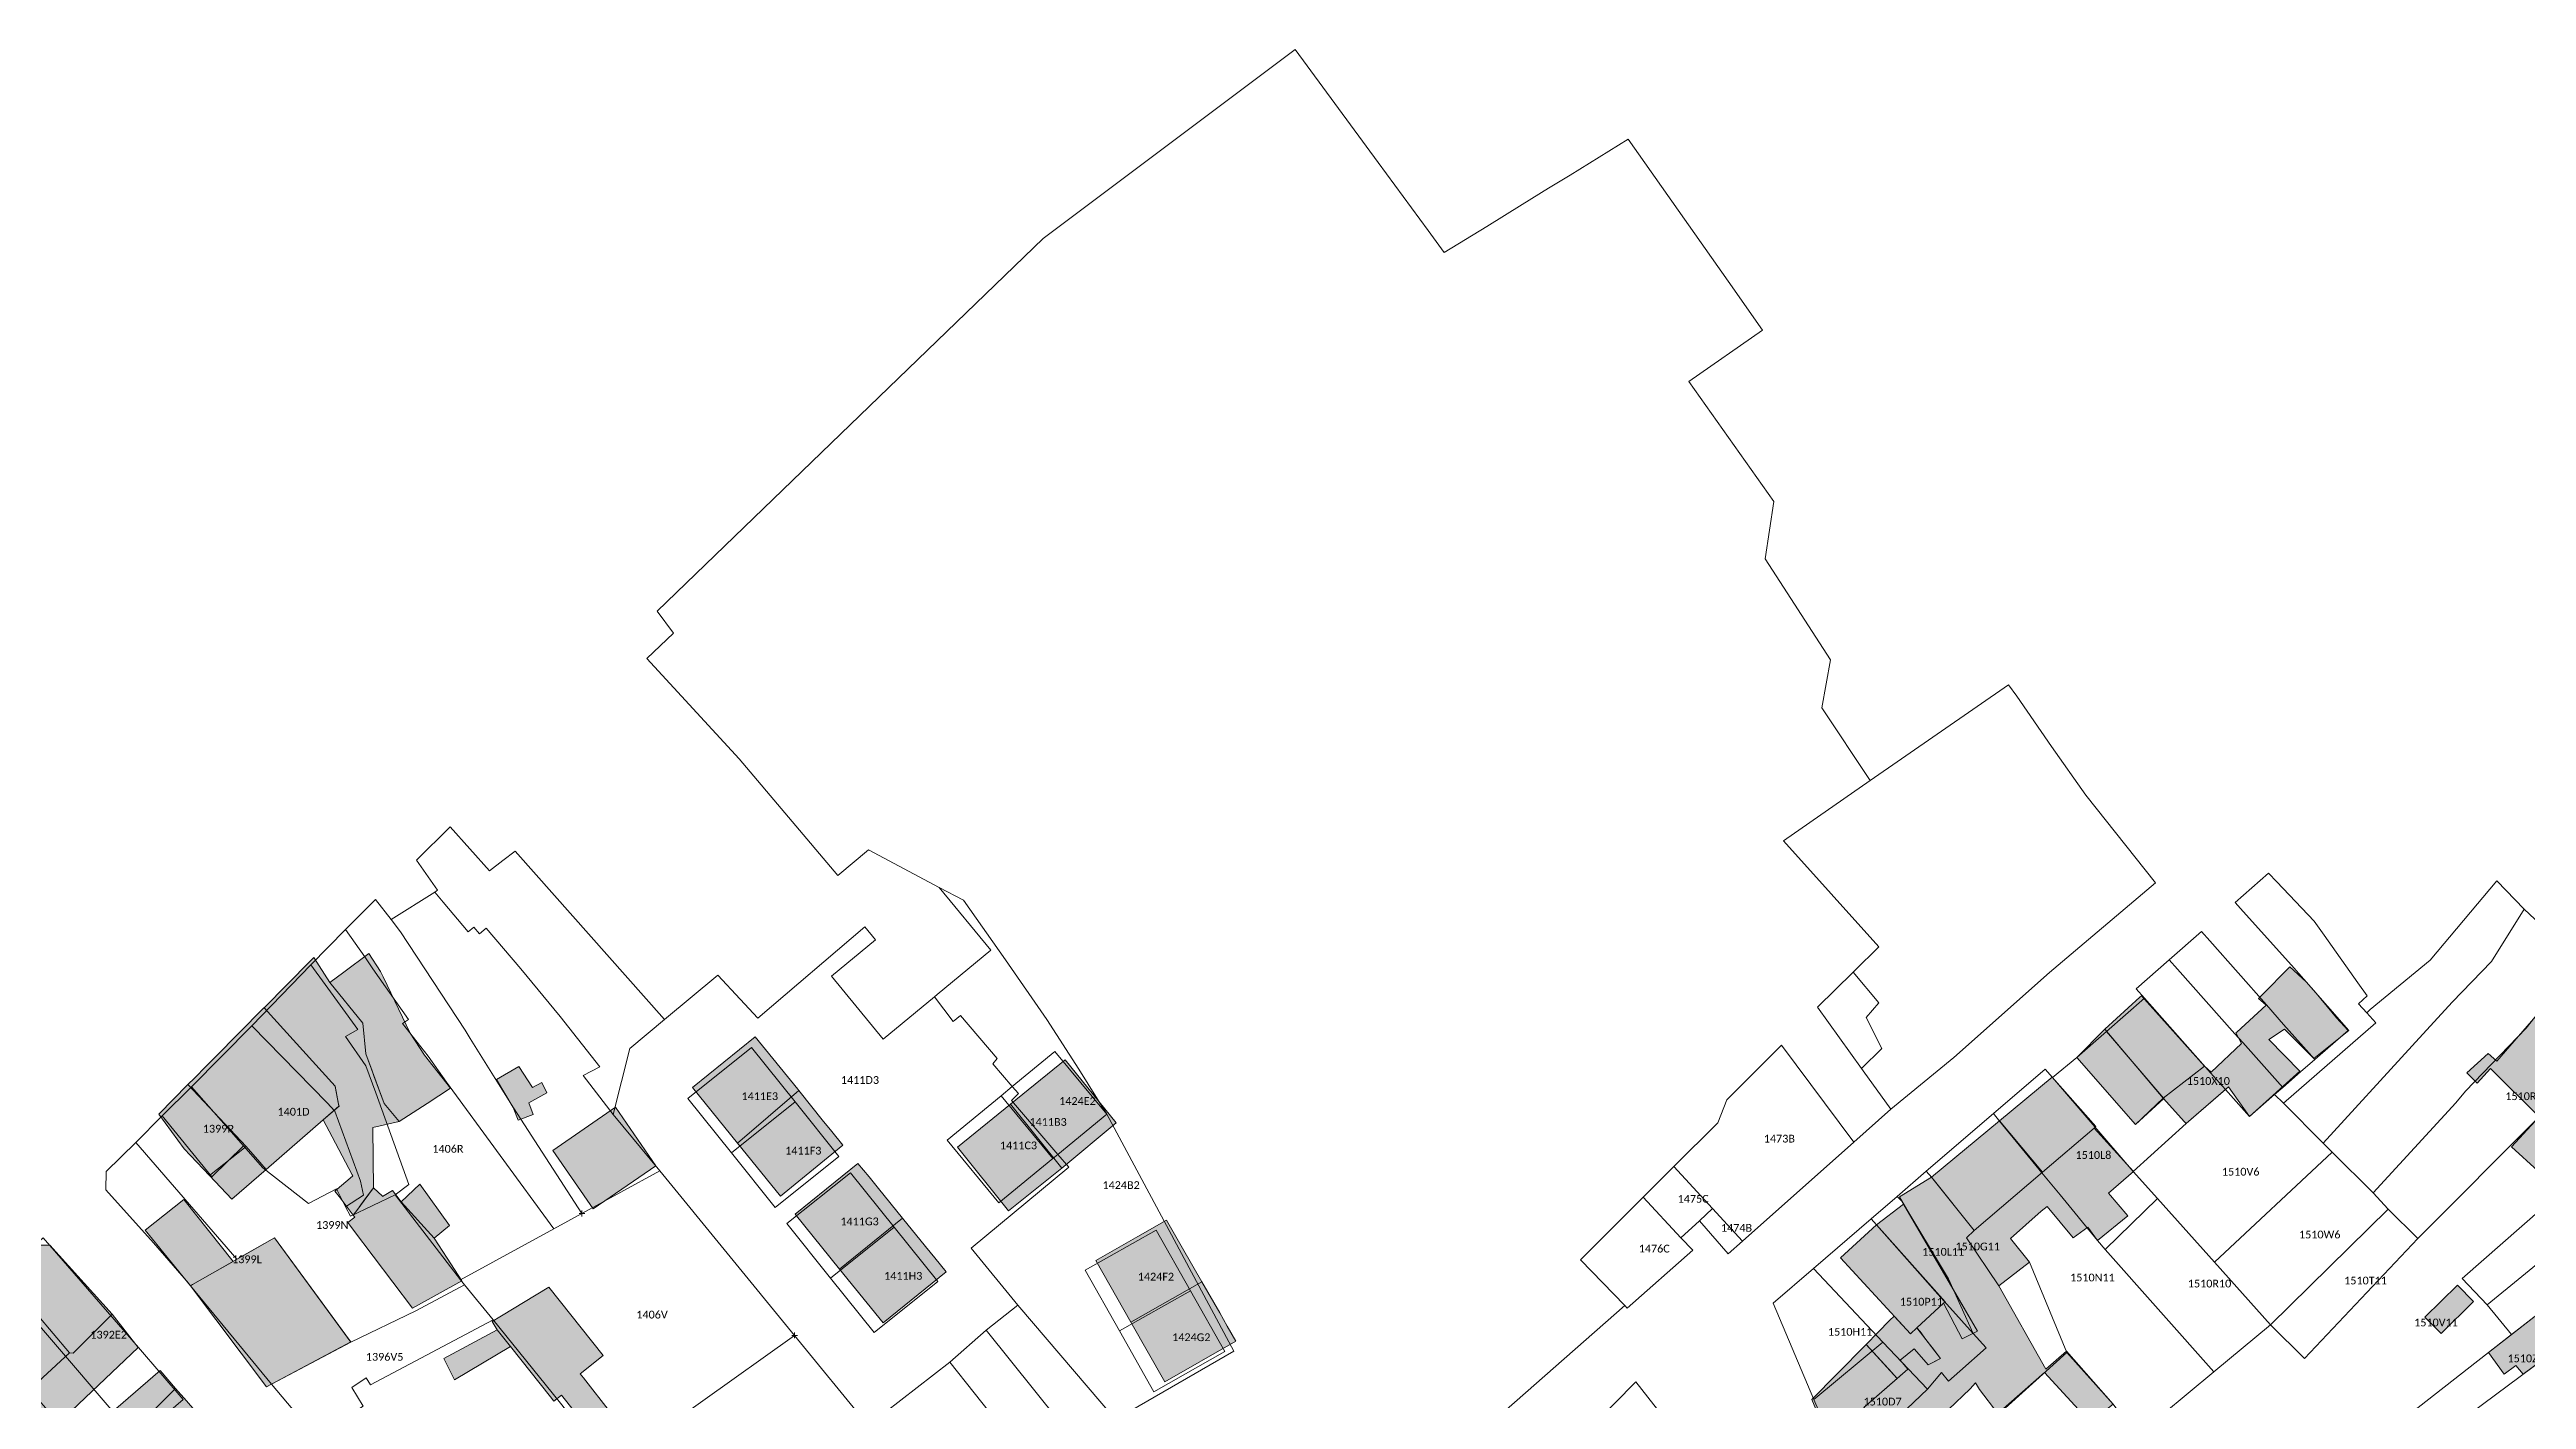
# Model space of a CAD drawing. Header units: metres. Extents: x 113120 to 240396, y 120329 to 242116.
# Drawn here: x 116539.4 to 116794.5, y 121905.8 to 122044.9 of the extents above; entities that cross this region are included whole.
import ezdxf

# ---------------------------------------------------------------- set-up
doc = ezdxf.new("R2010")
doc.units = ezdxf.units.M
doc.header["$LTSCALE"] = 3
doc.header["$PDMODE"] = 2
doc.header["$PDSIZE"] = 0.3
for name, color, linetype, lineweight in [('Bpn_CaPa', 78, 'Continuous', 0), ('Bpn_ReBu', 4, 'Continuous', 0), ('Bpt_CaNu', 7, 'Continuous', 0), ('Bpt_PrSt', 7, 'Continuous', 0), ('Hachure bâtiment', 11, 'Continuous', 0)]:
    doc.layers.add(name, color=color, linetype=linetype, lineweight=lineweight)
doc.styles.add('Legend', font='')
doc.styles.get('Legend').set_extended_font_data('Calibri')

msp = doc.modelspace()

# ---------------------------------------------------------------- hatches: boundary and pattern name
at = {"layer": 'Hachure bâtiment'}
h = msp.add_hatch(color=256, dxfattribs=at)
h.dxf.hatch_style = 1
h.paths.add_polyline_path([(116570.62, 121928.87), (116570.56, 121928.98), (116568.49, 121932.89), (116567.57, 121934.63), (116569.2, 121936.05), (116569.15, 121936.27), (116568.8, 121938.1), (116568.8, 121938.11), (116561.47, 121946.19), (116566.25, 121951.01), (116566.25, 121951.02), (116566.29, 121951.06), (116566.59, 121951.36), (116568.25, 121948.79), (116571.63, 121944.59), (116571.95, 121941.43), (116572.6, 121939.69), (116572.79, 121939.18), (116573.85, 121936.34), (116575.38, 121934.48), (116572.66, 121933.85), (116572.66, 121933.85), (116572.66, 121933.83), (116572.7, 121930.63), (116572.73, 121927.65), (116572.63, 121927.51), (116571.88, 121926.49), (116571.26, 121925.65), (116571.22, 121925.59), (116570.65, 121924.82), (116570.12, 121925.52), (116569.82, 121925.93), (116569.2, 121926.75), (116568.78, 121927.3), (116570.59, 121928.84)])
h = msp.add_hatch(color=256, dxfattribs=at)
h.dxf.hatch_style = 1
h.paths.add_polyline_path([(116575.38, 121934.48), (116573.85, 121936.34), (116571.95, 121941.43), (116571.63, 121944.59), (116568.25, 121948.79), (116568.25, 121948.79), (116569.68, 121949.86), (116572.27, 121951.79), (116573.46, 121949.94), (116573.73, 121949.37), (116576.53, 121943.57), (116578, 121941.32), (116580.69, 121937.89), (116578.27, 121936.34)])
h = msp.add_hatch(color=256, dxfattribs=at)
h.dxf.hatch_style = 1
h.paths.add_polyline_path([(116771.83, 121948.86), (116776.2, 121943.86), (116772.61, 121940.96), (116769.57, 121943.97), (116767.97, 121942.92), (116771.17, 121939.65), (116765.97, 121935), (116763.8, 121938.03), (116759.45, 121934.28), (116759.3, 121934.45), (116757.09, 121936.87), (116761.34, 121940.18), (116762.04, 121939.57), (116765.17, 121942.51), (116764.56, 121943.59), (116764.67, 121943.69), (116767.69, 121946.45), (116766.92, 121947.14), (116767.06, 121947.29), (116767.22, 121947.45), (116770.13, 121950.39)])
h = msp.add_hatch(color=256, dxfattribs=at)
h.dxf.hatch_style = 1
h.paths.add_polyline_path([(116761.34, 121940.18), (116757.09, 121936.87), (116751.08, 121943.97), (116754.69, 121947.28), (116754.84, 121947.42)])
h = msp.add_hatch(color=256, dxfattribs=at)
h.dxf.hatch_style = 1
h.paths.add_polyline_path([(116569.19, 121936.05), (116567.57, 121934.63), (116561.69, 121929.53), (116559.64, 121931.91), (116553.63, 121938.27), (116554.3, 121938.94), (116554.64, 121939.28), (116554.74, 121939.39), (116555.08, 121939.73), (116556.43, 121941.09), (116561.38, 121946.1), (116561.45, 121946.17), (116561.47, 121946.19), (116568.8, 121938.11), (116568.8, 121938.09), (116569.15, 121936.27)])
h = msp.add_hatch(color=256, dxfattribs=at)
h.dxf.hatch_style = 1
h.paths.add_polyline_path([(116800.8, 121940.94), (116798.89, 121938.08), (116804.15, 121933.34), (116803.62, 121932.42), (116806.71, 121928.97), (116808.17, 121930.21), (116810.6, 121926.9), (116809.42, 121925.83), (116811.81, 121922.53), (116811.94, 121922.35), (116807.17, 121918.03), (116806, 121919.65), (116803.45, 121917.45), (116804.55, 121916.15), (116794.17, 121908.43), (116793.4, 121909.32), (116792.2, 121908.43), (116790.6, 121910.68), (116804.52, 121921.52), (116803.68, 121922.8), (116806.63, 121925.63), (116805.2, 121927.48), (116802.44, 121925.27), (116801.45, 121926.48), (116799.6, 121925.32), (116798.4, 121926.92), (116792.97, 121931.85), (116795.83, 121934.97), (116790.8, 121939.92), (116789.43, 121938.43), (116788.37, 121939.48), (116790.55, 121941.48), (116791.45, 121940.68), (116795.92, 121945.84)])
h = msp.add_hatch(color=256, dxfattribs=at)
h.dxf.hatch_style = 1
h.paths.add_polyline_path([(116616.44, 121937.79), (116616.54, 121937.66), (116610.24, 121932.25), (116605.59, 121937.96), (116612.05, 121943.2)])
h = msp.add_hatch(color=256, dxfattribs=at)
h.dxf.hatch_style = 1
h.paths.add_polyline_path([(116757.09, 121936.87), (116754.23, 121934.17), (116748.2, 121941.08), (116751.08, 121943.97)])
h = msp.add_hatch(color=256, dxfattribs=at)
h.dxf.hatch_style = 1
h.paths.add_polyline_path([(116589.13, 121937.98), (116590.1, 121938.48), (116590.61, 121937.41), (116588.75, 121936.4), (116589.2, 121935.2), (116587.65, 121934.6), (116587.13, 121935.93), (116585.43, 121938.8), (116587.7, 121940.15)])
h = msp.add_hatch(color=256, dxfattribs=at)
h.dxf.hatch_style = 1
h.paths.add_polyline_path([(116649.25, 121934.33), (116643.64, 121929.66), (116638.35, 121936.25), (116644, 121940.84)])
h = msp.add_hatch(color=256, dxfattribs=at)
h.dxf.hatch_style = 1
h.paths.add_polyline_path([(116550.62, 121935.22), (116553.63, 121938.27), (116559.64, 121931.91), (116555.85, 121928.91), (116553.26, 121931.66)])
h = msp.add_hatch(color=256, dxfattribs=at)
h.dxf.hatch_style = 1
h.paths.add_polyline_path([(116616.68, 121937.49), (116618.97, 121934.66), (116619.95, 121933.44), (116621.1, 121932.02), (116614.68, 121926.79), (116610.24, 121932.25), (116616.54, 121937.66)])
h = msp.add_hatch(color=256, dxfattribs=at)
h.dxf.hatch_style = 1
h.paths.add_polyline_path([(116750.15, 121933.95), (116749.98, 121933.8), (116744.65, 121929.25), (116740.23, 121934.53), (116745.65, 121939.05)])
h = msp.add_hatch(color=256, dxfattribs=at)
h.dxf.hatch_style = 1
h.paths.add_polyline_path([(116591.21, 121931.49), (116597.66, 121935.94), (116601.83, 121929.91), (116595.37, 121925.46)])
h = msp.add_hatch(color=256, dxfattribs=at)
h.dxf.hatch_style = 1
h.paths.add_polyline_path([(116643.64, 121929.66), (116638.14, 121925.26), (116632.9, 121931.82), (116638.35, 121936.25)])
h = msp.add_hatch(color=256, dxfattribs=at)
h.dxf.hatch_style = 1
h.paths.add_polyline_path([(116744.65, 121929.25), (116737.62, 121923.25), (116733.22, 121928.73), (116740.23, 121934.53)])
h.paths.add_polyline_path([(116737.97, 121912.87), (116736.4, 121912.07), (116734.45, 121915.75), (116734.62, 121915.9), (116727.55, 121923.82), (116730.34, 121925.97)], flags=16)
h = msp.add_hatch(color=256, dxfattribs=at)
h.dxf.hatch_style = 1
h.paths.add_polyline_path([(116558.16, 121926.46), (116555.85, 121928.91), (116559.64, 121931.91), (116560.59, 121930.8), (116561.69, 121929.53)])
h = msp.add_hatch(color=256, dxfattribs=at)
h.dxf.hatch_style = 1
h.paths.add_polyline_path([(116737.97, 121912.87), (116736.4, 121912.07), (116734.45, 121915.75), (116734.62, 121915.9), (116727.55, 121923.82), (116730.34, 121925.97)], flags=16)
h.paths.add_polyline_path([(116729.37, 121914.42), (116731.05, 121912.6), (116731.05, 121912.6), (116731.73, 121913.23), (116732.04, 121912.83), (116732.65, 121912.03), (116733.29, 121911.18), (116734.15, 121910.05), (116733.86, 121909.91), (116733.63, 121909.8), (116732.87, 121909.42), (116732.18, 121910.21), (116731.45, 121911.07), (116730.01, 121909.9), (116730.77, 121908.97), (116729.68, 121908.01), (116728.82, 121908.95), (116728.75, 121909.02), (116728.04, 121909.81), (116726.5, 121911.5), (116727.71, 121912.73), (116728.94, 121913.99)], flags=16)
h.paths.add_polyline_path([(116754.02, 121929.32), (116751.45, 121927.1), (116753.45, 121924.77), (116750.32, 121922.22), (116749.32, 121923.6), (116747.82, 121922.5), (116745.15, 121925.72), (116744.52, 121925.25), (116741.35, 121922.42), (116743.32, 121919.97), (116740.15, 121917.55), (116745, 121908.95), (116747.12, 121910.82), (116751.95, 121905.37), (116748.33, 121902.45), (116747.32, 121903.85), (116748.35, 121904.82), (116744.87, 121908.6), (116740.04, 121904.38), (116738.17, 121906.87), (116737.75, 121907.55), (116737.22, 121906.92), (116734.97, 121904.8), (116737.79, 121902.03), (116736.5, 121900.32), (116740.27, 121896.2), (116739.02, 121895.2), (116740.62, 121893.27), (116746.25, 121897.17), (116747.73, 121894.73), (116745.25, 121893.25), (116746.45, 121891), (116742.52, 121888.7), (116741.22, 121888.12), (116740.95, 121887.99), (116740.72, 121887.89), (116739.86, 121889.83), (116739.69, 121890.13), (116737.4, 121893.5), (116737.28, 121893.69), (116737.16, 121893.85), (116734.5, 121897.26), (116733.98, 121896.8), (116733.92, 121896.97), (116733.71, 121897.6), (116734.89, 121898.44), (116729.94, 121904.11), (116728.27, 121902.53), (116726.27, 121905.02), (116730.77, 121908.97), (116730.01, 121909.9), (116731.45, 121911.07), (116732.87, 121909.42), (116734.15, 121910.05), (116731.73, 121913.23), (116734.45, 121915.75), (116736.4, 121912.07), (116737.97, 121912.87), (116729.92, 121926.7), (116733.22, 121928.73), (116737.62, 121923.25), (116744.65, 121929.25), (116749.98, 121933.8)])
h = msp.add_hatch(color=256, dxfattribs=at)
h.dxf.hatch_style = 1
h.paths.add_polyline_path([(116623.79, 121928.76), (116624.76, 121927.56), (116627.23, 121924.52), (116620.75, 121919.26), (116616.17, 121924.91), (116622.65, 121930.16)])
h = msp.add_hatch(color=256, dxfattribs=at)
h.dxf.hatch_style = 1
h.paths.add_polyline_path([(116574.69, 121927.36), (116575.59, 121926.21), (116579.01, 121922.44), (116580.34, 121920.38), (116581.84, 121918.06), (116576.78, 121915.25), (116570.68, 121923.29), (116570.3, 121923.79), (116570.1, 121924.06), (116570.82, 121924.61), (116570.65, 121924.82), (116570.87, 121925.11), (116570.92, 121925.18), (116572.73, 121927.65), (116573.66, 121926.77), (116573.66, 121926.76), (116573.67, 121926.76)])
h = msp.add_hatch(color=256, dxfattribs=at)
h.dxf.hatch_style = 1
h.paths.add_polyline_path([(116575.59, 121926.21), (116577.52, 121928.01), (116580.59, 121923.77), (116579.01, 121922.44)])
h = msp.add_hatch(color=256, dxfattribs=at)
h.dxf.hatch_style = 1
h.paths.add_polyline_path([(116558.28, 121920.06), (116556.17, 121918.84), (116554.09, 121917.67), (116553.9, 121917.56), (116549.23, 121923.27), (116553.2, 121926.43)])
h = msp.add_hatch(color=256, dxfattribs=at)
h.dxf.hatch_style = 1
h.paths.add_polyline_path([(116629.61, 121921.59), (116630.55, 121920.43), (116631.72, 121918.99), (116625.23, 121913.73), (116620.75, 121919.26), (116627.23, 121924.52)])
h = msp.add_hatch(color=256, dxfattribs=at)
h.dxf.hatch_style = 1
h.paths.add_polyline_path([(116655.4, 121922.61), (116656.08, 121921.42), (116658.06, 121917.96), (116650.77, 121913.81), (116647.15, 121920.16), (116651.48, 121922.62), (116654.43, 121924.3)])
h = msp.add_hatch(color=256, dxfattribs=at)
h.dxf.hatch_style = 1
h.paths.add_polyline_path([(116737.97, 121912.87), (116736.4, 121912.07), (116734.45, 121915.75), (116734.62, 121915.9), (116727.55, 121923.82), (116730.34, 121925.97)], flags=16)
h.paths.add_polyline_path([(116729.37, 121914.42), (116731.05, 121912.6), (116731.05, 121912.6), (116731.73, 121913.23), (116732.04, 121912.83), (116732.65, 121912.03), (116733.29, 121911.18), (116734.15, 121910.05), (116733.86, 121909.91), (116733.63, 121909.8), (116732.87, 121909.42), (116732.18, 121910.21), (116731.45, 121911.07), (116730.01, 121909.9), (116730.77, 121908.97), (116729.68, 121908.01), (116728.82, 121908.95), (116728.75, 121909.02), (116728.04, 121909.81), (116726.5, 121911.5), (116727.71, 121912.73), (116728.94, 121913.99)], flags=16)
h.paths.add_polyline_path([(116734.62, 121915.9), (116734.45, 121915.75), (116731.73, 121913.23), (116731.05, 121912.6), (116723.85, 121920.42), (116727.55, 121923.82)])
h = msp.add_hatch(color=256, dxfattribs=at)
h.dxf.hatch_style = 1
h.paths.add_polyline_path([(116545.82, 121914.62), (116541.81, 121910.6), (116541.42, 121910.65), (116534.69, 121918.6), (116534.55, 121918.76), (116534.46, 121918.91), (116537.93, 121921.74), (116539.4, 121921.75)])
h = msp.add_hatch(color=256, dxfattribs=at)
h.dxf.hatch_style = 1
h.paths.add_polyline_path([(116566.71, 121916.82), (116569.9, 121912.45), (116570.4, 121911.78), (116561.72, 121907.15), (116553.9, 121917.56), (116554.09, 121917.67), (116556.17, 121918.84), (116562.55, 121922.5)])
h = msp.add_hatch(color=256, dxfattribs=at)
h.dxf.hatch_style = 1
h.paths.add_polyline_path([(116534.69, 121918.6), (116541.42, 121910.65), (116537.31, 121906.83), (116530.2, 121914.92), (116534.55, 121918.76)])
h = msp.add_hatch(color=256, dxfattribs=at)
h.dxf.hatch_style = 1
h.paths.add_polyline_path([(116584.97, 121913.86), (116585.75, 121914.34), (116586.09, 121914.55), (116588.21, 121915.83), (116590.82, 121917.42), (116596.4, 121910.36), (116594.02, 121908.48), (116594.36, 121908.05), (116597.16, 121904.5), (116594.93, 121902.73), (116592.12, 121906.29), (116591.33, 121905.67), (116590.99, 121906.1), (116586.87, 121911.31), (116585.47, 121913.01)])
h = msp.add_hatch(color=256, dxfattribs=at)
h.dxf.hatch_style = 1
h.paths.add_polyline_path([(116659.91, 121914.75), (116660.69, 121913.39), (116661.58, 121911.86), (116654.27, 121907.65), (116650.77, 121913.81), (116658.06, 121917.96)])
h = msp.add_hatch(color=256, dxfattribs=at)
h.dxf.hatch_style = 1
h.paths.add_polyline_path([(116789.05, 121915.93), (116785.72, 121912.63), (116784.05, 121914.32), (116787.4, 121917.6)])
h = msp.add_hatch(color=256, dxfattribs=at)
h.dxf.hatch_style = 1
h.paths.add_polyline_path([(116548.52, 121911.18), (116544.42, 121907.3), (116540.25, 121903.37), (116539.85, 121903.82), (116535.1, 121899.5), (116536.75, 121897.2), (116534.2, 121895), (116529.68, 121900.32), (116531.82, 121902.3), (116531.97, 121902.43), (116532.62, 121902.42), (116537.31, 121906.83), (116541.42, 121910.65), (116541.81, 121910.6), (116545.82, 121914.62)])
h = msp.add_hatch(color=256, dxfattribs=at)
h.dxf.hatch_style = 1
h.paths.add_polyline_path([(116729.37, 121914.42), (116731.05, 121912.6), (116731.05, 121912.6), (116731.73, 121913.23), (116732.04, 121912.83), (116732.65, 121912.03), (116733.29, 121911.18), (116734.15, 121910.05), (116733.86, 121909.91), (116733.63, 121909.8), (116732.87, 121909.42), (116732.18, 121910.21), (116731.45, 121911.07), (116730.01, 121909.9), (116730.77, 121908.97), (116729.68, 121908.01), (116728.82, 121908.95), (116728.75, 121909.02), (116728.04, 121909.81), (116726.5, 121911.5), (116727.71, 121912.73), (116728.94, 121913.99)], flags=16)
h.paths.add_polyline_path([(116722.57, 121901.77), (116720.91, 121905.85), (116723.5, 121908.47), (116726.5, 121911.5), (116729.68, 121908.01), (116726.27, 121905.02), (116728.27, 121902.53), (116724.05, 121898.55), (116723.93, 121898.43), (116723.49, 121899.51)])
h = msp.add_hatch(color=256, dxfattribs=at)
h.dxf.hatch_style = 1
h.paths.add_polyline_path([(116586.87, 121911.31), (116581.1, 121907.87), (116579.98, 121910.07), (116585.47, 121913.01)])
h = msp.add_hatch(color=256, dxfattribs=at)
h.dxf.hatch_style = 1
h.paths.add_polyline_path([(116546.22, 121904.88), (116550.76, 121908.82), (116552.36, 121906.98), (116548.06, 121902.71)])
h = msp.add_hatch(color=256, dxfattribs=at)
h.dxf.hatch_style = 1
h.paths.add_polyline_path([(116561.5, 121896.44), (116561.51, 121896.43), (116556.85, 121892.35), (116554.83, 121894.73), (116553.62, 121896.16), (116548.06, 121902.71), (116552.36, 121906.98), (116553.48, 121905.69)])

# ---------------------------------------------------------------- linework, layer by layer
at = {"layer": 'Bpn_CaPa'}
for points in [[(116649.18, 121903.79), (116661.35, 121910.83), (116648.27, 121935.22), (116645.39, 121939.88), (116642.09, 121944.97), (116637.84, 121951.11), (116633.51, 121957.26), (116631.01, 121958.59), (116623.73, 121962.46), (116620.57, 121959.83), (116610.42, 121971.85), (116600.9, 121982.18), (116603.63, 121984.78), (116601.96, 121987.04), (116641.73, 122025.43), (116667.68, 122044.9), (116667.68, 122044.9), (116676.22, 122033.27), (116681.37, 122026.25), (116683.03, 122023.99), (116687.41, 122026.68), (116691.07, 122028.93), (116693.79, 122030.61), (116696, 122031.97), (116701.99, 122035.66), (116712.27, 122021.05), (116715.83, 122015.98), (116708.23, 122010.7), (116716.98, 121998.35), (116716.08, 121992.45), (116722.83, 121982.03), (116721.93, 121977.1), (116726.91, 121969.59), (116717.98, 121963.4), (116727.8, 121952.46), (116725.3, 121949.99), (116725.17, 121949.86), (116721.49, 121946.24), (116726.02, 121939.92), (116726.18, 121939.7), (116729.03, 121935.73), (116725.22, 121932.36), (116717.79, 121942.33), (116712.16, 121936.69), (116711.21, 121934.33), (116706.68, 121929.83), (116703.51, 121926.67), (116697.08, 121920.23), (116701.64, 121915.53), (116665.55, 121883.79)], [(116724.2, 121898.69), (116732.81, 121906.9), (116732.81, 121906.9), (116734.26, 121908.6), (116734.96, 121907.71), (116736.15, 121908.77), (116738.84, 121911.17), (116737.53, 121912.64), (116734.99, 121918.26), (116730.18, 121926.25), (116729.7, 121926.76), (116732.69, 121929.34), (116733.27, 121928.72), (116737.62, 121923.25), (116736.83, 121922.48), (116740.15, 121917.55), (116743.32, 121919.97), (116747.18, 121910.69), (116740.1, 121904.3)]]:
    msp.add_lwpolyline(points, dxfattribs=at)
for points in [[(116729.03, 121935.73), (116726.18, 121939.7), (116726.02, 121939.92), (116728.1, 121942.01), (116726.48, 121945.2), (116727.79, 121946.69), (116725.17, 121949.86), (116725.3, 121949.99), (116727.8, 121952.46), (116717.98, 121963.4), (116726.91, 121969.59), (116741.14, 121979.47), (116742.03, 121978.28), (116745.57, 121973.12), (116749.13, 121968.08), (116756.28, 121959.05), (116745.37, 121949.83), (116735.52, 121941.06), (116729.03, 121935.73)], [(116587.35, 121962.33), (116602.72, 121944.98), (116599.15, 121942), (116597.44, 121935.2), (116594.34, 121939.22), (116596.05, 121940.1), (116591.96, 121945.28), (116587.92, 121950.2), (116584.36, 121954.38), (116583.67, 121953.8), (116583.09, 121954.49), (116582.5, 121954.01), (116579.93, 121957.06), (116579.06, 121958.1), (116579.35, 121958.29), (116577.18, 121961.39), (116580.63, 121964.84), (116584.68, 121960.31), (116586.07, 121961.36), (116587.35, 121962.33)], [(116767.94, 121960.06), (116768.8, 121959.16), (116772.64, 121955.1), (116773.66, 121953.67), (116777.15, 121948.75), (116778.1, 121947.42), (116777.21, 121946.6), (116778.05, 121945.68), (116779, 121944.65), (116769.47, 121936.36), (116768.56, 121937.26), (116769.4, 121937.99), (116771.23, 121939.58), (116772.7, 121940.86), (116774.06, 121942.04), (116776.13, 121943.84), (116774.95, 121945.15), (116772.85, 121947.7), (116770.32, 121950.58), (116765.33, 121956.11), (116764.49, 121957.05), (116767.94, 121960.06)], [(116574.55, 121955.28), (116575.53, 121954.01), (116582.19, 121943.89), (116582.71, 121943.04), (116587.17, 121935.87), (116594.22, 121924.99), (116591.33, 121923.41), (116580.28, 121938.52), (116578.36, 121941.2), (116575.74, 121944.56), (116576.34, 121944.97), (116572.69, 121950.2), (116571.84, 121951.44), (116569.87, 121954.26), (116572.96, 121957.34), (116574.55, 121955.28)], [(116574.55, 121955.28), (116579.06, 121958.1), (116579.93, 121957.06), (116582.5, 121954.01), (116583.09, 121954.49), (116583.67, 121953.8), (116584.36, 121954.38), (116587.92, 121950.2), (116591.96, 121945.28), (116596.05, 121940.1), (116594.34, 121939.22), (116597.44, 121935.2), (116602.25, 121929.38), (116594.22, 121924.99), (116587.17, 121935.87), (116582.71, 121943.04), (116582.19, 121943.89), (116575.53, 121954.01), (116574.55, 121955.28)], [(116638.54, 121938.08), (116636.55, 121940.4), (116637, 121940.97), (116633.21, 121945.4), (116632.45, 121944.77), (116630.52, 121947.32), (116630.8, 121947.54), (116636.34, 121952.12), (116631.01, 121958.59), (116633.51, 121957.26), (116637.84, 121951.11), (116642.09, 121944.97), (116645.39, 121939.88), (116648.27, 121935.22), (116642.94, 121941.7), (116638.54, 121938.08)], [(116773.55, 121932.25), (116769.47, 121936.36), (116779, 121944.65), (116778.05, 121945.68), (116778.4, 121946.02), (116784.59, 121951.08), (116791.45, 121959.26), (116794.28, 121956.36), (116790.9, 121950.97), (116786.85, 121946.75), (116782.74, 121942.26), (116773.55, 121932.25)], [(116773.55, 121932.25), (116782.74, 121942.26), (116786.85, 121946.75), (116790.9, 121950.97), (116794.28, 121956.36), (116800.23, 121950.74), (116795.89, 121945.88), (116794.46, 121944.1), (116788.24, 121937.61), (116787.23, 121936.39), (116778.72, 121927.11), (116774.48, 121931.31), (116773.55, 121932.25)], [(116574.97, 121926.93), (116576.37, 121928), (116572.97, 121937.41), (116571.95, 121940.21), (116569.87, 121943.23), (116571.12, 121943.94), (116567.76, 121948.6), (116566.3, 121950.62), (116569.87, 121954.26), (116571.84, 121951.44), (116572.69, 121950.2), (116576.34, 121944.97), (116575.74, 121944.56), (116578.36, 121941.2), (116580.28, 121938.52), (116591.33, 121923.41), (116581.72, 121918.15), (116574.97, 121926.93)], [(116597.44, 121935.2), (116599.15, 121942), (116602.72, 121944.98), (116608.22, 121949.55), (116610.52, 121947.07), (116612.32, 121945.11), (116623.37, 121954.52), (116624.46, 121953.19), (116619.91, 121949.45), (116625.25, 121942.97), (116630.52, 121947.32), (116632.45, 121944.77), (116633.21, 121945.4), (116637, 121940.97), (116636.55, 121940.4), (116638.54, 121938.08), (116637.39, 121937.13), (116631.83, 121932.56), (116637.16, 121926.08), (116642.71, 121930.65), (116643.23, 121931.07), (116644.35, 121929.77), (116634.32, 121921.43), (116639.13, 121915.54), (116635.85, 121912.97), (116632.1, 121909.67), (116623.7, 121903.17), (116616.12, 121912.44), (116602.25, 121929.38), (116597.44, 121935.2)], [(116772.7, 121940.86), (116771.23, 121939.58), (116769.4, 121937.99), (116765.29, 121942.61), (116764.48, 121943.52), (116758.57, 121950.17), (116757.72, 121951.13), (116761.03, 121954.03), (116761.88, 121953.07), (116767.72, 121946.48), (116769.48, 121944.48), (116772.7, 121940.86)], [(116574.97, 121926.93), (116570.37, 121924.72), (116569.87, 121925.68), (116571.7, 121926.88), (116571.39, 121928.31), (116568.77, 121935.55), (116567.97, 121936.38), (116560.2, 121944.33), (116566.3, 121950.62), (116567.76, 121948.6), (116571.12, 121943.94), (116569.87, 121943.23), (116571.95, 121940.21), (116572.97, 121937.41), (116576.37, 121928), (116574.97, 121926.93)], [(116755.15, 121947.17), (116754.29, 121948.14), (116757.72, 121951.13), (116758.57, 121950.17), (116764.48, 121943.52), (116765.29, 121942.61), (116769.4, 121937.99), (116768.56, 121937.26), (116765.97, 121935), (116763.51, 121937.78), (116761.96, 121939.5), (116755.15, 121947.17)], [(116805.93, 121945.36), (116795.81, 121934.94), (116783.32, 121922.43), (116780.27, 121925.43), (116778.72, 121927.11), (116787.23, 121936.39), (116788.24, 121937.61), (116794.46, 121944.1), (116795.89, 121945.88), (116800.23, 121950.74), (116805.93, 121945.36)], [(116755.15, 121947.17), (116761.96, 121939.5), (116763.51, 121937.78), (116759.45, 121934.28), (116754.01, 121929.31), (116745.69, 121939), (116748.2, 121941.08), (116754.23, 121934.17), (116757.14, 121936.83), (116751.26, 121943.76), (116755.15, 121947.17)], [(116762.3, 121908.67), (116768.15, 121913.53), (116771.66, 121910.05), (116783.32, 121922.43), (116795.81, 121934.94), (116805.93, 121945.36), (116811.51, 121940.09), (116803.85, 121932.16), (116801.94, 121930.54), (116801.15, 121929.86), (116800.16, 121929.09), (116787.87, 121918.31), (116790.45, 121915.6), (116792.97, 121912.53), (116763.35, 121889.36), (116761.52, 121892.37), (116755.2, 121900.95), (116754.37, 121902.08), (116762.3, 121908.67)], [(116559.37, 121931.95), (116554.01, 121938.03), (116560.2, 121944.33), (116567.97, 121936.38), (116568.77, 121935.55), (116571.39, 121928.31), (116571.7, 121926.88), (116569.87, 121925.68), (116568.92, 121927.55), (116566.04, 121926.04), (116561.35, 121929.7), (116559.37, 121931.95)], [(116616.17, 121936.49), (116611.68, 121942.09), (116605.13, 121936.85), (116609.63, 121931.24), (116614.13, 121925.63), (116620.67, 121930.88), (116616.17, 121936.49)], [(116616.17, 121936.49), (116609.63, 121931.24), (116605.13, 121936.85), (116611.68, 121942.09), (116616.17, 121936.49)], [(116710.66, 121925.51), (116706.68, 121929.83), (116711.21, 121934.33), (116712.16, 121936.69), (116717.79, 121942.33), (116725.22, 121932.36), (116713.75, 121922.15), (116710.66, 121925.51)], [(116751.26, 121943.76), (116757.14, 121936.83), (116754.23, 121934.17), (116748.2, 121941.08), (116751.26, 121943.76)], [(116643.23, 121931.07), (116638.47, 121936.62), (116639.17, 121937.35), (116638.54, 121938.08), (116642.94, 121941.7), (116648.27, 121935.22), (116643.23, 121931.07)], [(116756.51, 121926.53), (116751.1, 121921.3), (116750.31, 121922.2), (116746.47, 121926.92), (116744.6, 121929.19), (116740.23, 121934.52), (116739.6, 121935.29), (116744.94, 121939.85), (116745.69, 121939), (116754.01, 121929.31), (116756.51, 121926.53)], [(116811.51, 121940.09), (116814.84, 121935.86), (116805.07, 121927.55), (116804.73, 121927.26), (116790.45, 121915.6), (116787.87, 121918.31), (116800.16, 121929.09), (116801.15, 121929.86), (116801.94, 121930.54), (116803.85, 121932.16), (116811.51, 121940.09)], [(116559.37, 121931.95), (116556.11, 121928.76), (116550.97, 121935.05), (116554.01, 121938.03), (116559.37, 121931.95)], [(116637.39, 121937.13), (116642.71, 121930.65), (116637.16, 121926.08), (116631.83, 121932.56), (116637.39, 121937.13)], [(116643.23, 121931.07), (116642.71, 121930.65), (116637.39, 121937.13), (116638.54, 121938.08), (116639.17, 121937.35), (116638.47, 121936.62), (116643.23, 121931.07)], [(116756.51, 121926.53), (116754.01, 121929.31), (116759.45, 121934.28), (116763.51, 121937.78), (116765.97, 121935), (116768.56, 121937.26), (116769.47, 121936.36), (116773.55, 121932.25), (116774.48, 121931.31), (116762.37, 121919.99), (116756.51, 121926.53)], [(116574.97, 121926.93), (116581.72, 121918.15), (116582.11, 121917.66), (116577.1, 121914.97), (116570.42, 121911.74), (116562.55, 121922.5), (116558.68, 121920.28), (116548.27, 121932.32), (116550.97, 121935.05), (116556.11, 121928.76), (116559.37, 121931.95), (116561.35, 121929.7), (116566.04, 121926.04), (116568.92, 121927.55), (116569.87, 121925.68), (116570.37, 121924.72), (116574.97, 121926.93)], [(116616.17, 121936.49), (116620.67, 121930.88), (116614.13, 121925.63), (116609.63, 121931.24), (116616.17, 121936.49)], [(116643.23, 121931.07), (116648.27, 121935.22), (116661.35, 121910.83), (116649.18, 121903.79), (116639.13, 121915.54), (116634.32, 121921.43), (116644.35, 121929.77), (116643.23, 121931.07)], [(116762.3, 121908.67), (116754.37, 121902.08), (116751.95, 121905.37), (116747.18, 121910.69), (116743.32, 121919.97), (116740.15, 121917.55), (116736.83, 121922.48), (116737.62, 121923.25), (116733.27, 121928.72), (116732.69, 121929.34), (116739.6, 121935.29), (116740.23, 121934.52), (116744.6, 121929.19), (116746.47, 121926.92), (116750.31, 121922.2), (116751.1, 121921.3), (116762.3, 121908.67)], [(116817.42, 121932.6), (116806.53, 121923.34), (116804.52, 121921.52), (116794.04, 121913.36), (116792.97, 121912.53), (116790.45, 121915.6), (116804.73, 121927.26), (116805.07, 121927.55), (116814.84, 121935.86), (116817.42, 121932.6)], [(116548.27, 121932.32), (116558.68, 121920.28), (116562.55, 121922.5), (116570.42, 121911.74), (116562.25, 121907.43), (116553.91, 121917.55), (116553.68, 121917.81), (116550.07, 121921.97), (116545.17, 121927.45), (116545.22, 121929.32), (116548.27, 121932.32)], [(116817.42, 121932.6), (116820.32, 121928.93), (116811.98, 121922.31), (116807.17, 121918.03), (116804.55, 121916.15), (116796.52, 121910.18), (116764.96, 121886.72), (116763.35, 121889.36), (116792.97, 121912.53), (116794.04, 121913.36), (116804.52, 121921.52), (116806.53, 121923.34), (116817.42, 121932.6)], [(116585.06, 121914.03), (116582.11, 121917.66), (116581.72, 121918.15), (116591.33, 121923.41), (116594.22, 121924.99), (116602.25, 121929.38), (116616.12, 121912.44), (116597.22, 121898.97), (116595.94, 121900.54), (116594.52, 121902.31), (116591.87, 121905.62), (116585.06, 121914.03)], [(116710.66, 121925.51), (116709.33, 121924.24), (116707.4, 121922.48), (116703.51, 121926.67), (116706.68, 121929.83), (116710.66, 121925.51)], [(116780.27, 121925.43), (116768.15, 121913.53), (116762.37, 121919.99), (116774.48, 121931.31), (116778.72, 121927.11), (116780.27, 121925.43)], [(116619.82, 121918.34), (116624.32, 121912.73), (116630.86, 121917.98), (116626.36, 121923.59), (116621.87, 121929.2), (116615.32, 121923.95), (116619.82, 121918.34)], [(116619.82, 121918.34), (116615.32, 121923.95), (116621.87, 121929.2), (116626.36, 121923.59), (116619.82, 121918.34)], [(116729.7, 121926.76), (116730.18, 121926.25), (116734.99, 121918.26), (116737.53, 121912.64), (116733.59, 121917.01), (116727.55, 121923.82), (116727, 121924.43), (116729.7, 121926.76)], [(116820.32, 121928.93), (116823.24, 121925.22), (116812.51, 121916.9), (116811.26, 121915.96), (116809.51, 121914.65), (116808.71, 121914.06), (116805.38, 121911.6), (116766.93, 121883.47), (116764.96, 121886.72), (116796.52, 121910.18), (116804.55, 121916.15), (116807.17, 121918.03), (116811.98, 121922.31), (116820.32, 121928.93)], [(116701.64, 121915.53), (116697.08, 121920.23), (116703.51, 121926.67), (116707.4, 121922.48), (116708.63, 121921.23), (116701.89, 121915.26), (116701.64, 121915.53)], [(116710.66, 121925.51), (116713.75, 121922.15), (116712.28, 121920.84), (116709.33, 121924.24), (116710.66, 121925.51)], [(116732.81, 121906.9), (116728.2, 121911.74), (116721.08, 121919.33), (116727, 121924.43), (116727.55, 121923.82), (116733.59, 121917.01), (116737.53, 121912.64), (116738.84, 121911.17), (116736.15, 121908.77), (116734.96, 121907.71), (116734.26, 121908.6), (116732.81, 121906.9)], [(116762.3, 121908.67), (116751.1, 121921.3), (116756.51, 121926.53), (116762.37, 121919.99), (116768.15, 121913.53), (116762.3, 121908.67)], [(116780.27, 121925.43), (116783.32, 121922.43), (116771.66, 121910.05), (116768.15, 121913.53), (116780.27, 121925.43)], [(116553.15, 121905.82), (116548.38, 121901.72), (116541.01, 121910.31), (116534.02, 121918.45), (116538.73, 121922.48), (116548.54, 121911.19), (116553.15, 121905.82)], [(116619.82, 121918.34), (116626.36, 121923.59), (116630.86, 121917.98), (116624.32, 121912.73), (116619.82, 121918.34)], [(116649.59, 121912.9), (116653.12, 121906.64), (116660.43, 121910.77), (116656.89, 121917.03), (116653.35, 121923.29), (116646.05, 121919.16), (116649.59, 121912.9)], [(116649.59, 121912.9), (116646.05, 121919.16), (116653.35, 121923.29), (116656.89, 121917.03), (116649.59, 121912.9)], [(116721.08, 121919.33), (116728.2, 121911.74), (116721.12, 121905.85), (116716.93, 121915.75), (116721.08, 121919.33)], [(116530.06, 121915.09), (116534.02, 121918.45), (116541.01, 121910.31), (116548.38, 121901.72), (116556.98, 121892.11), (116559.65, 121889.13), (116555.9, 121885.76), (116539.93, 121903.89), (116537.33, 121906.83), (116530.06, 121915.09)], [(116585.06, 121914.03), (116572.45, 121907.34), (116572, 121908.08), (116570.51, 121907.07), (116571.68, 121905.15), (116566.79, 121901.99), (116562.25, 121907.43), (116570.42, 121911.74), (116577.1, 121914.97), (116582.11, 121917.66), (116585.06, 121914.03)], [(116649.59, 121912.9), (116656.89, 121917.03), (116660.43, 121910.77), (116653.12, 121906.64), (116649.59, 121912.9)], [(116577.76, 121889.22), (116569.54, 121898.6), (116566.79, 121901.99), (116571.68, 121905.15), (116570.51, 121907.07), (116572, 121908.08), (116572.45, 121907.34), (116585.06, 121914.03), (116591.87, 121905.62), (116594.52, 121902.31), (116592.36, 121900.63), (116591.54, 121899.99), (116587.09, 121896.51), (116585.28, 121895.09), (116584.29, 121894.32), (116577.76, 121889.22)], [(116661.8, 121880.83), (116650.93, 121894.17), (116650.77, 121894.4), (116635.85, 121912.97), (116639.13, 121915.54), (116649.18, 121903.79), (116654.61, 121897.21), (116665.55, 121883.79), (116661.8, 121880.83)], [(116623.7, 121903.17), (116615.1, 121897.23), (116610.26, 121893.84), (116604.65, 121889.83), (116600.05, 121895.52), (116596.87, 121892.92), (116584.39, 121881.66), (116581.39, 121885.08), (116588.02, 121890.57), (116590.29, 121892.64), (116592.31, 121894.49), (116597.22, 121898.97), (116616.12, 121912.44), (116623.7, 121903.17)], [(116661.8, 121880.83), (116657.79, 121877.7), (116648.7, 121889.6), (116647.39, 121891.44), (116639.63, 121900.22), (116632.1, 121909.67), (116635.85, 121912.97), (116650.77, 121894.4), (116650.93, 121894.17), (116661.8, 121880.83)], [(116732.81, 121906.9), (116724.2, 121898.69), (116721.12, 121905.85), (116728.2, 121911.74), (116732.81, 121906.9)], [(116623.7, 121903.17), (116632.1, 121909.67), (116639.63, 121900.22), (116636.15, 121897.45), (116636.62, 121896.87), (116630, 121892.15), (116637.55, 121881.2), (116640.5, 121877.56), (116646.91, 121869.35), (116640.07, 121864.27), (116633.9, 121872.51), (116628.43, 121879.74), (116624.35, 121885.05), (116615.1, 121897.23), (116623.7, 121903.17)], [(116729.01, 121888.54), (116726.91, 121892.97), (116732.2, 121895.8), (116734.1, 121897.77), (116734.81, 121898.53), (116736.47, 121900.23), (116738.46, 121902.47), (116740.1, 121904.3), (116747.18, 121910.69), (116751.95, 121905.37), (116743.24, 121898.43), (116740.37, 121896.14), (116739.12, 121895.15), (116737.28, 121893.68), (116737.11, 121893.54), (116729.01, 121888.54)], [(116706.79, 121891.67), (116702, 121895.38), (116701.62, 121895.72), (116701.36, 121900.51), (116698.4, 121903.23), (116702.78, 121907.65), (116712.57, 121895.15), (116706.79, 121891.67)]]:
    msp.add_lwpolyline(points, close=True, dxfattribs=at)
at = {"layer": 'Bpn_ReBu'}
for points in [[(116570.62, 121928.87), (116570.56, 121928.98), (116568.49, 121932.89), (116567.57, 121934.63), (116569.2, 121936.05), (116569.15, 121936.27), (116568.8, 121938.1), (116568.8, 121938.11), (116561.47, 121946.19), (116566.25, 121951.01), (116566.25, 121951.02), (116566.29, 121951.06), (116566.59, 121951.36), (116568.25, 121948.79), (116571.63, 121944.59), (116571.95, 121941.43), (116572.6, 121939.69), (116572.79, 121939.18), (116573.85, 121936.34), (116575.38, 121934.48), (116572.66, 121933.85), (116572.66, 121933.85), (116572.66, 121933.83), (116572.7, 121930.63), (116572.73, 121927.65), (116572.63, 121927.51), (116571.88, 121926.49), (116571.26, 121925.65), (116571.22, 121925.59), (116570.65, 121924.82), (116570.12, 121925.52), (116569.82, 121925.93), (116569.2, 121926.75), (116568.78, 121927.3), (116570.59, 121928.84), (116570.62, 121928.87)], [(116575.38, 121934.48), (116573.85, 121936.34), (116571.95, 121941.43), (116571.63, 121944.59), (116568.25, 121948.79), (116568.25, 121948.79), (116569.68, 121949.86), (116572.27, 121951.79), (116573.46, 121949.94), (116573.73, 121949.37), (116576.53, 121943.57), (116578, 121941.32), (116580.69, 121937.89), (116578.27, 121936.34), (116575.38, 121934.48)], [(116771.83, 121948.86), (116776.2, 121943.86), (116772.61, 121940.96), (116769.57, 121943.97), (116767.97, 121942.92), (116771.17, 121939.65), (116765.97, 121935), (116763.8, 121938.03), (116759.45, 121934.28), (116759.3, 121934.45), (116757.09, 121936.87), (116761.34, 121940.18), (116762.04, 121939.57), (116765.17, 121942.51), (116764.56, 121943.59), (116764.67, 121943.69), (116767.69, 121946.45), (116766.92, 121947.14), (116767.06, 121947.29), (116767.22, 121947.45), (116770.13, 121950.39), (116771.83, 121948.86)], [(116761.34, 121940.18), (116757.09, 121936.87), (116751.08, 121943.97), (116754.69, 121947.28), (116754.84, 121947.42), (116761.34, 121940.18)], [(116569.19, 121936.05), (116567.57, 121934.63), (116561.69, 121929.53), (116559.64, 121931.91), (116553.63, 121938.27), (116554.3, 121938.94), (116554.64, 121939.28), (116554.74, 121939.39), (116555.08, 121939.73), (116556.43, 121941.09), (116561.38, 121946.1), (116561.45, 121946.17), (116561.47, 121946.19), (116568.8, 121938.11), (116568.8, 121938.09), (116569.15, 121936.27), (116569.19, 121936.05)], [(116616.44, 121937.79), (116616.54, 121937.66), (116610.24, 121932.25), (116605.59, 121937.96), (116612.05, 121943.2), (116616.44, 121937.79)], [(116757.09, 121936.87), (116754.23, 121934.17), (116748.2, 121941.08), (116751.08, 121943.97), (116757.09, 121936.87)], [(116589.13, 121937.98), (116590.1, 121938.48), (116590.61, 121937.41), (116588.75, 121936.4), (116589.2, 121935.2), (116587.65, 121934.6), (116587.13, 121935.93), (116585.43, 121938.8), (116587.7, 121940.15), (116589.13, 121937.98)], [(116649.25, 121934.33), (116643.64, 121929.66), (116638.35, 121936.25), (116644, 121940.84), (116649.25, 121934.33)], [(116550.62, 121935.22), (116553.63, 121938.27), (116559.64, 121931.91), (116555.85, 121928.91), (116553.26, 121931.66), (116550.62, 121935.22)], [(116616.68, 121937.49), (116618.97, 121934.66), (116619.95, 121933.44), (116621.1, 121932.02), (116614.68, 121926.79), (116610.24, 121932.25), (116616.54, 121937.66), (116616.68, 121937.49)], [(116750.15, 121933.95), (116749.98, 121933.8), (116744.65, 121929.25), (116740.23, 121934.53), (116745.65, 121939.05), (116750.15, 121933.95)], [(116591.21, 121931.49), (116597.66, 121935.94), (116601.83, 121929.91), (116595.37, 121925.46), (116591.21, 121931.49)], [(116643.64, 121929.66), (116638.14, 121925.26), (116632.9, 121931.82), (116638.35, 121936.25), (116643.64, 121929.66)], [(116744.65, 121929.25), (116737.62, 121923.25), (116733.22, 121928.73), (116740.23, 121934.53), (116744.65, 121929.25)], [(116558.16, 121926.46), (116555.85, 121928.91), (116559.64, 121931.91), (116560.59, 121930.8), (116561.69, 121929.53), (116558.16, 121926.46)], [(116623.79, 121928.76), (116624.76, 121927.56), (116627.23, 121924.52), (116620.75, 121919.26), (116616.17, 121924.91), (116622.65, 121930.16), (116623.79, 121928.76)], [(116574.69, 121927.36), (116575.59, 121926.21), (116579.01, 121922.44), (116580.34, 121920.38), (116581.84, 121918.06), (116576.78, 121915.25), (116570.68, 121923.29), (116570.3, 121923.79), (116570.1, 121924.06), (116570.82, 121924.61), (116570.65, 121924.82), (116570.87, 121925.11), (116570.92, 121925.18), (116572.73, 121927.65), (116573.66, 121926.77), (116573.66, 121926.76), (116573.67, 121926.76), (116574.69, 121927.36)], [(116575.59, 121926.21), (116577.52, 121928.01), (116580.59, 121923.77), (116579.01, 121922.44), (116575.59, 121926.21)], [(116558.28, 121920.06), (116556.17, 121918.84), (116554.09, 121917.67), (116553.9, 121917.56), (116549.23, 121923.27), (116553.2, 121926.43), (116558.28, 121920.06)], [(116629.61, 121921.59), (116630.55, 121920.43), (116631.72, 121918.99), (116625.23, 121913.73), (116620.75, 121919.26), (116627.23, 121924.52), (116629.61, 121921.59)], [(116655.4, 121922.61), (116656.08, 121921.42), (116658.06, 121917.96), (116650.77, 121913.81), (116647.15, 121920.16), (116651.48, 121922.62), (116654.43, 121924.3), (116655.4, 121922.61)], [(116737.97, 121912.87), (116736.4, 121912.07), (116734.45, 121915.75), (116734.62, 121915.9), (116727.55, 121923.82), (116730.34, 121925.97), (116737.97, 121912.87)], [(116545.82, 121914.62), (116541.81, 121910.6), (116541.42, 121910.65), (116534.69, 121918.6), (116534.55, 121918.76), (116534.46, 121918.91), (116537.93, 121921.74), (116539.4, 121921.75), (116545.82, 121914.62)], [(116566.71, 121916.82), (116569.9, 121912.45), (116570.4, 121911.78), (116561.72, 121907.15), (116553.9, 121917.56), (116554.09, 121917.67), (116556.17, 121918.84), (116562.55, 121922.5), (116566.71, 121916.82)], [(116734.62, 121915.9), (116734.45, 121915.75), (116731.73, 121913.23), (116731.05, 121912.6), (116723.85, 121920.42), (116727.55, 121923.82), (116734.62, 121915.9)], [(116534.69, 121918.6), (116541.42, 121910.65), (116537.31, 121906.83), (116530.2, 121914.92), (116534.55, 121918.76), (116534.69, 121918.6)], [(116584.97, 121913.86), (116585.75, 121914.34), (116586.09, 121914.55), (116588.21, 121915.83), (116590.82, 121917.42), (116596.4, 121910.36), (116594.02, 121908.48), (116594.36, 121908.05), (116597.16, 121904.5), (116594.93, 121902.73), (116592.12, 121906.29), (116591.33, 121905.67), (116590.99, 121906.1), (116586.87, 121911.31), (116585.47, 121913.01), (116584.97, 121913.86)], [(116659.91, 121914.75), (116660.69, 121913.39), (116661.58, 121911.86), (116654.27, 121907.65), (116650.77, 121913.81), (116658.06, 121917.96), (116659.91, 121914.75)], [(116789.05, 121915.93), (116785.72, 121912.63), (116784.05, 121914.32), (116787.4, 121917.6), (116789.05, 121915.93)], [(116548.52, 121911.18), (116544.42, 121907.3), (116540.25, 121903.37), (116539.85, 121903.82), (116535.1, 121899.5), (116536.75, 121897.2), (116534.2, 121895), (116529.68, 121900.32), (116531.82, 121902.3), (116531.97, 121902.43), (116532.62, 121902.42), (116537.31, 121906.83), (116541.42, 121910.65), (116541.81, 121910.6), (116545.82, 121914.62), (116548.52, 121911.18)], [(116729.37, 121914.42), (116731.05, 121912.6), (116731.05, 121912.6), (116731.73, 121913.23), (116732.04, 121912.83), (116732.65, 121912.03), (116733.29, 121911.18), (116734.15, 121910.05), (116733.86, 121909.91), (116733.63, 121909.8), (116732.87, 121909.42), (116732.18, 121910.21), (116731.45, 121911.07), (116730.01, 121909.9), (116730.77, 121908.97), (116729.68, 121908.01), (116728.82, 121908.95), (116728.75, 121909.02), (116728.04, 121909.81), (116726.5, 121911.5), (116727.71, 121912.73), (116728.94, 121913.99), (116729.37, 121914.42)], [(116586.87, 121911.31), (116581.1, 121907.87), (116579.98, 121910.07), (116585.47, 121913.01), (116586.87, 121911.31)], [(116722.57, 121901.77), (116720.91, 121905.85), (116723.5, 121908.47), (116726.5, 121911.5), (116729.68, 121908.01), (116726.27, 121905.02), (116728.27, 121902.53), (116724.05, 121898.55), (116723.93, 121898.43), (116723.49, 121899.51), (116722.57, 121901.77)], [(116546.22, 121904.88), (116550.76, 121908.82), (116552.36, 121906.98), (116548.06, 121902.71), (116546.22, 121904.88)], [(116561.5, 121896.44), (116561.51, 121896.43), (116556.85, 121892.35), (116554.83, 121894.73), (116553.62, 121896.16), (116548.06, 121902.71), (116552.36, 121906.98), (116553.48, 121905.69), (116561.5, 121896.44)]]:
    msp.add_lwpolyline(points, close=True, dxfattribs=at)
for points in [[(116798.4, 121926.92), (116792.97, 121931.85), (116795.83, 121934.97), (116790.8, 121939.92), (116789.43, 121938.43), (116788.37, 121939.48), (116790.55, 121941.48), (116791.45, 121940.68), (116795.92, 121945.84)], [(116726.27, 121905.02), (116730.77, 121908.97), (116730.01, 121909.9), (116731.45, 121911.07), (116732.87, 121909.42), (116734.15, 121910.05), (116731.73, 121913.23), (116734.45, 121915.75), (116736.4, 121912.07), (116737.97, 121912.87), (116729.92, 121926.7), (116733.22, 121928.73), (116737.62, 121923.25), (116744.65, 121929.25), (116749.98, 121933.8), (116754.02, 121929.32), (116754.02, 121929.32), (116751.45, 121927.1), (116753.45, 121924.77), (116750.32, 121922.22), (116749.32, 121923.6), (116747.82, 121922.5), (116745.15, 121925.72), (116744.52, 121925.25), (116741.35, 121922.42), (116743.32, 121919.97), (116740.15, 121917.55), (116745, 121908.95), (116747.12, 121910.82), (116751.95, 121905.37)], [(116804.55, 121916.15), (116794.17, 121908.43), (116793.4, 121909.32), (116792.2, 121908.43), (116790.6, 121910.68), (116804.52, 121921.52)], [(116748.35, 121904.82), (116744.87, 121908.6), (116740.04, 121904.38), (116738.17, 121906.87), (116737.75, 121907.55), (116737.22, 121906.92), (116734.97, 121904.8)]]:
    msp.add_lwpolyline(points, dxfattribs=at)
at = {"layer": 'Bpt_PrSt'}
for p in [(116594.22, 121924.99), (116616.12, 121912.44)]:
    msp.add_point(p, dxfattribs=at)

# ---------------------------------------------------------------- texts
at = {"layer": 'Bpt_CaNu', "char_height": 0.8, "attachment_point": 7, "style": 'Legend'}
for s, insert in [('1411E3', (116610.65, 121936.67)), ('1411D3', (116620.89, 121938.34)), ('1424E2', (116643.37, 121936.18)), ('1510X10', (116759.52, 121938.24)), ('1510R7', (116792.33, 121936.67)), ('1401D', (116562.86, 121935.07)), ('1411B3', (116640.31, 121934.02)), ('1399P', (116555.17, 121933.32)), ('1406R', (116578.81, 121931.25)), ('1411F3', (116615.15, 121931.06)), ('1411C3', (116637.27, 121931.6)), ('1473B', (116715.95, 121932.3)), ('1510L8', (116748.06, 121930.61)), ('1510V6', (116763.14, 121928.89)), ('1424B2', (116647.83, 121927.52)), ('1475C', (116707.08, 121926.1)), ('1399N', (116566.83, 121923.4)), ('1411G3', (116620.84, 121923.77)), ('1476C', (116703.07, 121920.97)), ('1474B', (116711.54, 121923.12)), ('1510G11', (116735.69, 121921.19)), ('1510W6', (116771.08, 121922.42)), ('1399L', (116558.18, 121919.87)), ('1510L11', (116732.27, 121920.64)), ('1411H3', (116625.34, 121918.16)), ('1424F2', (116651.47, 121918.09)), ('1510N11', (116747.5, 121917.99)), ('1510R10', (116759.63, 121917.37)), ('1510T11', (116775.73, 121917.68)), ('1406V', (116599.82, 121914.17)), ('1510P11', (116729.96, 121915.5)), ('1510V11', (116782.94, 121913.36)), ('1392E2', (116543.58, 121912.1)), ('1424G2', (116655.01, 121911.84)), ('1510H11', (116722.56, 121912.4)), ('1396V5', (116571.96, 121909.82)), ('1510Z9', (116792.56, 121909.66)), ('1510D7', (116726.22, 121905.21))]:
    msp.add_mtext(s, dxfattribs=dict(at, insert=insert))

doc.saveas('drawing.dxf')
